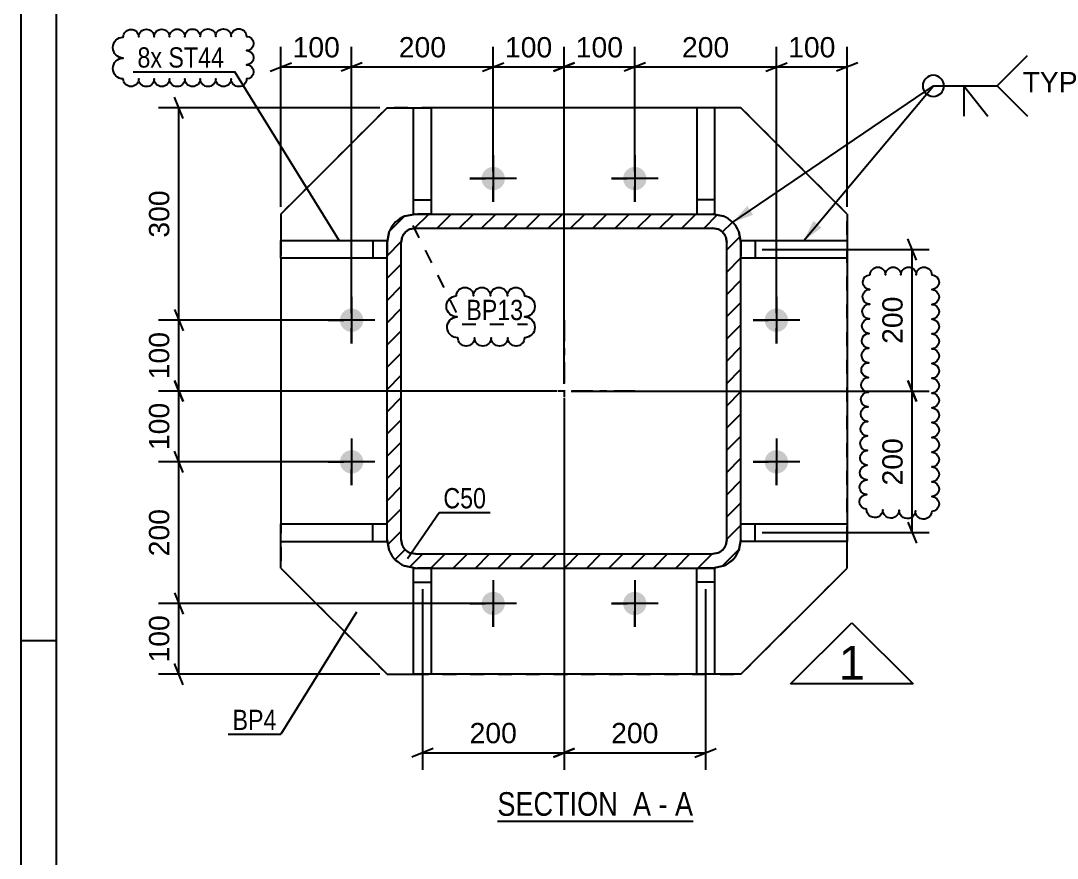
# Model space of a CAD drawing. Header units: millimetres. Extents: x 0 to 841, y 0 to 594.
# Drawn here: x 0 to 146.4, y 118.3 to 236.6 of the extents above; entities that cross this region are included whole.
import ezdxf

# ---------------------------------------------------------------- set-up
doc = ezdxf.new("R2010")
doc.units = ezdxf.units.MM
doc.linetypes.add('DXK_LINE_DOT2', pattern=[3.9198, 1.9599, -1.9599])
doc.linetypes.add('DXK_LINE_DOT3', pattern=[5.9187, 2.979, -0.9799, 0.9799, -0.9799])
doc.styles.add('Arial', font='ARIAL.TTF', dxfattribs={"height": 0.2})
doc.styles.add('Arial Narrow', font='ARIALN.TTF', dxfattribs={"height": 0.2})

# ---------------------------------------------------------------- blocks, each defined once
blk = doc.blocks.new('Unknown-247104153-1133')
at = {"color": 5, "linetype": 'Continuous'}
for p, q in [((0, 594), (0, 0)), ((5, 589), (5, 5)), ((5, 149), (0, 149))]:
    blk.add_line(p, q, dxfattribs=at)
blk = doc.blocks.new('Unknown-247104153-13 - 4431')
at = {"color": 6, "linetype": 'Continuous'}
blk.add_line((67.33, 123.53), (94.97, 123.53), dxfattribs=at)
at = {"color": 0, "linetype": 'Continuous'}
for points in [[(85.43, 124.28), (85.43, 127.78), (67.33, 127.78), (67.33, 124.28)], [(89.04, 124.28), (89.04, 127.78), (86.48, 127.78), (86.48, 124.28)], [(91.37, 124.28), (91.37, 127.78), (90.09, 127.78), (90.09, 124.28)], [(94.97, 124.28), (94.97, 127.78), (92.42, 127.78), (92.42, 124.28)]]:
    blk.add_wipeout(points, dxfattribs=at)
at = {"color": 7, "linetype": 'Continuous', "style": 'Arial Narrow'}
for s, p in [('SECTION ', (67.33, 124.28)), ('A', (86.48, 124.28)), ('A', (92.42, 124.28)), ('-', (90.09, 124.28))]:
    blk.add_text(s, height=3.34, dxfattribs=at).set_placement(p)
blk = doc.blocks.new('Bolt-247104153-4442 - 4431')
at = {"linetype": 'Continuous'}
for points in [[(68.39, 214.27, -1), (65.09, 214.27, -1)], [(88.39, 214.27, -1), (85.09, 214.27, -1)], [(48.39, 194.27, -1), (45.09, 194.27, -1)], [(108.39, 194.27, -1), (105.09, 194.27, -1)], [(48.39, 174.27, -1), (45.09, 174.27, -1)], [(108.39, 174.27, -1), (105.09, 174.27, -1)], [(68.39, 154.27, -1), (65.09, 154.27, -1)], [(88.39, 154.27, -1), (85.09, 154.27, -1)]]:
    blk.add_hatch(color=1, dxfattribs=at).paths.add_polyline_path(points)
at = {"color": 1, "linetype": 'Continuous'}
for p, q in [((66.74, 217.57), (66.74, 210.97)), ((86.74, 217.57), (86.74, 210.97)), ((70.04, 214.27), (63.44, 214.27)), ((90.04, 214.27), (83.44, 214.27)), ((46.74, 197.57), (46.74, 190.97)), ((106.74, 197.57), (106.74, 190.97)), ((50.04, 194.27), (43.44, 194.27)), ((110.04, 194.27), (103.44, 194.27)), ((46.74, 177.57), (46.74, 170.97)), ((106.74, 177.57), (106.74, 170.97)), ((50.04, 174.27), (43.44, 174.27)), ((110.04, 174.27), (103.44, 174.27)), ((66.74, 157.57), (66.74, 150.97)), ((86.74, 157.57), (86.74, 150.97)), ((70.04, 154.27), (63.44, 154.27)), ((90.04, 154.27), (83.44, 154.27))]:
    blk.add_line(p, q, dxfattribs=at)
blk = doc.blocks.new('Part-247104153-4459 - 4431')
at = {"linetype": 'Continuous'}
h = blk.add_hatch(dxfattribs=at)
h.set_pattern_fill('', scale=0.7, style=0, pattern_type=0)
h.set_pattern_definition([(45, (54.209, 208.9633), (-1.571545, 1.571545), [])])
h.paths.add_polyline_path([(55.74, 209.27), (54.21, 208.96), (52.91, 208.1), (52.04, 206.8), (51.74, 205.27), (51.74, 163.27), (52.04, 161.74), (52.91, 160.44), (54.21, 159.57), (55.74, 159.27), (97.74, 159.27), (99.27, 159.57), (100.57, 160.44), (101.44, 161.74), (101.74, 163.27), (101.74, 205.27), (101.44, 206.8), (100.57, 208.1), (99.27, 208.96), (97.74, 209.27)])
h.paths.add_polyline_path([(98.51, 207.12), (99.15, 206.68), (99.59, 206.03), (99.74, 205.27), (99.74, 163.27), (99.59, 162.5), (99.15, 161.85), (98.51, 161.42), (97.74, 161.27), (55.74, 161.27), (54.97, 161.42), (54.33, 161.85), (53.89, 162.5), (53.74, 163.27), (53.74, 205.27), (53.89, 206.03), (54.33, 206.68), (54.97, 207.12), (55.74, 207.27), (97.74, 207.27)])
at = {"color": 7, "linetype": 'DXK_LINE_DOT2'}
for p, q in [((54.21, 208.96), (55.74, 209.27)), ((55.74, 209.27), (97.74, 209.27)), ((97.74, 209.27), (99.27, 208.96)), ((51.74, 205.27), (52.04, 206.8)), ((55.74, 207.27), (54.97, 207.12)), ((55.74, 207.27), (97.74, 207.27)), ((98.51, 207.12), (97.74, 207.27)), ((101.44, 206.8), (101.74, 205.27)), ((51.74, 163.27), (51.74, 205.27)), ((53.89, 206.03), (53.74, 205.27)), ((53.74, 163.27), (53.74, 205.27)), ((99.74, 205.27), (99.59, 206.03)), ((99.74, 163.27), (99.74, 205.27)), ((101.74, 163.27), (101.74, 205.27)), ((52.04, 161.74), (51.74, 163.27)), ((53.74, 163.27), (53.89, 162.5)), ((99.59, 162.5), (99.74, 163.27)), ((101.74, 163.27), (101.44, 161.74)), ((54.97, 161.42), (55.74, 161.27)), ((55.74, 161.27), (97.74, 161.27)), ((97.74, 161.27), (98.51, 161.42)), ((55.74, 159.27), (54.21, 159.57)), ((55.74, 159.27), (97.74, 159.27)), ((99.27, 159.57), (97.74, 159.27))]:
    blk.add_line(p, q, dxfattribs=at)
at = {"color": 2, "linetype": 'Continuous'}
for p, q in [((55.74, 209.27), (54.21, 208.96)), ((55.74, 209.27), (97.74, 209.27)), ((99.27, 208.96), (97.74, 209.27)), ((52.04, 206.8), (51.74, 205.27)), ((54.97, 207.12), (55.74, 207.27)), ((55.74, 207.27), (97.74, 207.27)), ((97.74, 207.27), (98.51, 207.12)), ((101.74, 205.27), (101.44, 206.8)), ((51.74, 163.27), (51.74, 205.27)), ((53.74, 205.27), (53.89, 206.03)), ((53.74, 163.27), (53.74, 205.27)), ((99.59, 206.03), (99.74, 205.27)), ((99.74, 163.27), (99.74, 205.27)), ((101.74, 163.27), (101.74, 205.27)), ((51.74, 163.27), (52.04, 161.74)), ((53.89, 162.5), (53.74, 163.27)), ((99.74, 163.27), (99.59, 162.5)), ((101.44, 161.74), (101.74, 163.27)), ((55.74, 161.27), (54.97, 161.42)), ((55.74, 161.27), (97.74, 161.27)), ((98.51, 161.42), (97.74, 161.27)), ((54.21, 159.57), (55.74, 159.27)), ((55.74, 159.27), (97.74, 159.27)), ((97.74, 159.27), (99.27, 159.57))]:
    blk.add_line(p, q, dxfattribs=at)
at = {"color": 7, "linetype": 'DXK_LINE_DOT3'}
for p, q in [((76.74, 194.27), (76.74, 174.27)), ((86.74, 184.27), (66.74, 184.27))]:
    blk.add_line(p, q, dxfattribs=at)
at = {"color": 7, "linetype": 'DXK_LINE_DOT2'}
for centre, radius, start, end in [((55.74, 205.27), 4, 112.5, 157.5), ((97.74, 205.27), 4, 22.5, 67.5), ((55.74, 205.27), 2, 112.5, 157.5), ((97.74, 205.27), 2, 22.5, 67.5), ((55.74, 163.27), 4, 202.5, 247.5), ((55.74, 163.27), 2, 202.5, 247.5), ((97.74, 163.27), 2, 292.5, 337.5), ((97.74, 163.27), 4, 292.5, 337.5)]:
    blk.add_arc(centre, radius, start, end, dxfattribs=at)
at = {"color": 2, "linetype": 'Continuous'}
for centre, radius, start, end in [((55.74, 205.27), 4, 112.5, 157.5), ((97.74, 205.27), 4, 22.5, 67.5), ((55.74, 205.27), 2, 112.5, 157.5), ((97.74, 205.27), 2, 22.5, 67.5), ((55.74, 163.27), 4, 202.5, 247.5), ((55.74, 163.27), 2, 202.5, 247.5), ((97.74, 163.27), 2, 292.5, 337.5), ((97.74, 163.27), 4, 292.5, 337.5)]:
    blk.add_arc(centre, radius, start, end, dxfattribs=at)
blk = doc.blocks.new('Part-247104153-24001 - 4431')
at = {"color": 2, "linetype": 'Continuous'}
for p, q in [((101.74, 165.52), (116.74, 165.52)), ((103.74, 163.02), (103.74, 165.52)), ((116.74, 165.52), (116.74, 163.02)), ((101.74, 163.02), (101.74, 163.27)), ((116.74, 163.02), (101.74, 163.02))]:
    blk.add_line(p, q, dxfattribs=at)
at = {"color": 7, "linetype": 'DXK_LINE_DOT2'}
blk.add_line((101.74, 163.27), (101.74, 165.52), dxfattribs=at)
blk = doc.blocks.new('Part-247104153-4549 - 4431')
at = {"color": 2, "linetype": 'Continuous'}
for p, q in [((36.74, 209.27), (51.74, 224.27)), ((51.74, 224.27), (55.49, 224.27)), ((95.49, 224.27), (57.99, 224.27)), ((101.74, 224.27), (97.99, 224.27)), ((116.74, 209.27), (101.74, 224.27)), ((36.74, 209.27), (36.74, 205.52)), ((116.74, 209.27), (116.74, 205.52)), ((36.74, 203.02), (36.74, 165.52)), ((116.74, 203.02), (116.74, 165.52)), ((36.74, 159.27), (36.74, 163.02)), ((116.74, 159.27), (116.74, 163.02)), ((36.74, 159.27), (51.74, 144.27)), ((101.74, 144.27), (116.74, 159.27)), ((51.74, 144.27), (55.49, 144.27)), ((95.49, 144.27), (57.99, 144.27)), ((101.74, 144.27), (97.99, 144.27))]:
    blk.add_line(p, q, dxfattribs=at)
at = {"color": 7, "linetype": 'DXK_LINE_DOT2'}
for p, q in [((55.49, 224.27), (57.99, 224.27)), ((97.99, 224.27), (95.49, 224.27)), ((36.74, 205.52), (36.74, 203.02)), ((116.74, 205.52), (116.74, 203.02)), ((36.74, 163.02), (36.74, 165.52)), ((116.74, 163.02), (116.74, 165.52)), ((55.49, 144.27), (57.99, 144.27)), ((97.99, 144.27), (95.49, 144.27))]:
    blk.add_line(p, q, dxfattribs=at)
blk = doc.blocks.new('Part-247104153-23997 - 4431')
at = {"color": 2, "linetype": 'Continuous'}
for p, q in [((55.49, 209.27), (55.49, 224.27)), ((55.49, 224.27), (57.99, 224.27)), ((57.99, 224.27), (57.99, 209.27)), ((55.49, 211.27), (57.99, 211.27)), ((55.49, 209.27), (55.74, 209.27))]:
    blk.add_line(p, q, dxfattribs=at)
at = {"color": 7, "linetype": 'DXK_LINE_DOT2'}
blk.add_line((57.99, 209.27), (55.74, 209.27), dxfattribs=at)
blk = doc.blocks.new('Part-247104153-23998 - 4431')
at = {"color": 2, "linetype": 'Continuous'}
for p, q in [((95.49, 224.27), (95.49, 209.27)), ((97.99, 224.27), (95.49, 224.27)), ((97.99, 224.27), (97.99, 209.27)), ((97.99, 211.27), (95.49, 211.27)), ((97.99, 209.27), (97.74, 209.27))]:
    blk.add_line(p, q, dxfattribs=at)
at = {"color": 7, "linetype": 'DXK_LINE_DOT2'}
blk.add_line((95.49, 209.27), (97.74, 209.27), dxfattribs=at)
blk = doc.blocks.new('Part-247104153-23999 - 4431')
at = {"color": 2, "linetype": 'Continuous'}
for p, q in [((55.49, 144.27), (55.49, 159.27)), ((55.49, 159.27), (55.74, 159.27)), ((57.99, 159.27), (57.99, 144.27)), ((55.49, 157.27), (57.99, 157.27)), ((57.99, 144.27), (55.49, 144.27))]:
    blk.add_line(p, q, dxfattribs=at)
at = {"color": 7, "linetype": 'DXK_LINE_DOT2'}
blk.add_line((57.99, 159.27), (55.74, 159.27), dxfattribs=at)
blk = doc.blocks.new('Part-247104153-24000 - 4431')
at = {"color": 2, "linetype": 'Continuous'}
for p, q in [((95.49, 144.27), (95.49, 159.27)), ((97.74, 159.27), (97.99, 159.27)), ((97.99, 159.27), (97.99, 144.27)), ((97.99, 157.27), (95.49, 157.27)), ((97.99, 144.27), (95.49, 144.27))]:
    blk.add_line(p, q, dxfattribs=at)
at = {"color": 7, "linetype": 'DXK_LINE_DOT2'}
blk.add_line((97.74, 159.27), (95.49, 159.27), dxfattribs=at)
blk = doc.blocks.new('Part-247104153-24002 - 4431')
at = {"color": 2, "linetype": 'Continuous'}
for p, q in [((101.74, 205.52), (101.74, 205.27)), ((101.74, 205.52), (116.74, 205.52)), ((103.74, 205.52), (103.74, 203.02)), ((116.74, 205.52), (116.74, 203.02)), ((116.74, 203.02), (101.74, 203.02))]:
    blk.add_line(p, q, dxfattribs=at)
at = {"color": 7, "linetype": 'DXK_LINE_DOT2'}
blk.add_line((101.74, 205.27), (101.74, 203.02), dxfattribs=at)
blk = doc.blocks.new('Part-247104153-24003 - 4431')
at = {"color": 2, "linetype": 'Continuous'}
for p, q in [((36.74, 163.02), (36.74, 165.52)), ((36.74, 165.52), (51.74, 165.52)), ((49.74, 163.02), (49.74, 165.52)), ((36.74, 163.02), (51.74, 163.02)), ((51.74, 163.02), (51.74, 163.27))]:
    blk.add_line(p, q, dxfattribs=at)
at = {"color": 7, "linetype": 'DXK_LINE_DOT2'}
blk.add_line((51.74, 163.27), (51.74, 165.52), dxfattribs=at)
blk = doc.blocks.new('Part-247104153-24004 - 4431')
at = {"color": 2, "linetype": 'Continuous'}
for p, q in [((36.74, 203.02), (36.74, 205.52)), ((36.74, 205.52), (51.74, 205.52)), ((49.74, 205.52), (49.74, 203.02)), ((51.74, 205.52), (51.74, 205.27)), ((51.74, 203.02), (36.74, 203.02))]:
    blk.add_line(p, q, dxfattribs=at)
at = {"color": 7, "linetype": 'DXK_LINE_DOT2'}
blk.add_line((51.74, 205.27), (51.74, 203.02), dxfattribs=at)
blk = doc.blocks.new('Part-247104153-37344 - 4431')
at = {"color": 7, "linetype": 'DXK_LINE_DOT2'}
for p, q in [((51.74, 224.27), (36.74, 209.27)), ((101.74, 224.27), (51.74, 224.27)), ((116.74, 209.27), (101.74, 224.27)), ((36.74, 209.27), (36.74, 159.27)), ((116.74, 159.27), (116.74, 209.27)), ((36.74, 159.27), (51.74, 144.27)), ((101.74, 144.27), (116.74, 159.27)), ((51.74, 144.27), (101.74, 144.27))]:
    blk.add_line(p, q, dxfattribs=at)
blk = doc.blocks.new('Bolt-247104153-37345 - 4431')
at = {"color": 1, "linetype": 'Continuous'}
for p, q in [((66.74, 217.57), (66.74, 215.37)), ((86.74, 217.57), (86.74, 215.37)), ((63.44, 214.27), (65.64, 214.27)), ((70.04, 214.27), (67.84, 214.27)), ((83.44, 214.27), (85.64, 214.27)), ((90.04, 214.27), (87.84, 214.27)), ((66.74, 210.97), (66.74, 213.17)), ((86.74, 210.97), (86.74, 213.17)), ((46.74, 197.57), (46.74, 195.37)), ((106.74, 197.57), (106.74, 195.37)), ((43.44, 194.27), (45.64, 194.27)), ((50.04, 194.27), (47.84, 194.27)), ((103.44, 194.27), (105.64, 194.27)), ((110.04, 194.27), (107.84, 194.27)), ((46.74, 190.97), (46.74, 193.17)), ((106.74, 190.97), (106.74, 193.17)), ((46.74, 177.57), (46.74, 175.37)), ((106.74, 177.57), (106.74, 175.37)), ((43.44, 174.27), (45.64, 174.27)), ((50.04, 174.27), (47.84, 174.27)), ((103.44, 174.27), (105.64, 174.27)), ((110.04, 174.27), (107.84, 174.27)), ((46.74, 170.97), (46.74, 173.17)), ((106.74, 170.97), (106.74, 173.17)), ((66.74, 157.57), (66.74, 155.37)), ((86.74, 157.57), (86.74, 155.37)), ((63.44, 154.27), (65.64, 154.27)), ((70.04, 154.27), (67.84, 154.27)), ((83.44, 154.27), (85.64, 154.27)), ((90.04, 154.27), (87.84, 154.27)), ((66.74, 150.97), (66.74, 153.17)), ((86.74, 150.97), (86.74, 153.17))]:
    blk.add_line(p, q, dxfattribs=at)
blk = doc.blocks.new('Cloud-247104153-43985 - 4431')
at = {"color": 96, "linetype": 'Continuous'}
blk.add_lwpolyline([(119.98, 200.68, -1), (122.15, 200.68, -1), (124.33, 200.68, -1), (126.5, 200.68, -1), (128.68, 200.68, -1), (128.68, 198.6, -1), (128.68, 196.51, -1), (128.68, 194.42, -1), (128.68, 192.33, -1), (128.68, 190.25, -1), (128.68, 188.16, -1), (128.68, 186.07, -1), (128.68, 183.98, -1), (128.68, 181.9, -1), (128.68, 179.81, -1), (128.68, 177.72, -1), (128.68, 175.63, -1), (128.68, 173.55, -1), (128.68, 171.46, -1), (128.68, 169.37, -1), (128.68, 167.28, -1), (126.38, 167.36, -1), (124.08, 167.43, -1), (121.78, 167.5, -1), (119.48, 167.58, -1), (119.51, 169.65, -1), (119.54, 171.72, -1), (119.57, 173.79, -1), (119.6, 175.85, -1), (119.63, 177.92, -1), (119.67, 179.99, -1), (119.7, 182.06, -1), (119.73, 184.13, -1), (119.76, 186.2, -1), (119.79, 188.27, -1), (119.82, 190.34, -1), (119.85, 192.41, -1), (119.88, 194.48, -1), (119.92, 196.55, -1), (119.95, 198.62, -1), (119.98, 200.68)], format="xyb", close=True, dxfattribs=at)
blk = doc.blocks.new('Cloud-247104153-43990 - 4431')
at = {"color": 96, "linetype": 'Continuous'}
blk.add_lwpolyline([(14.49, 228.35, -1), (14.49, 231.3, -1), (14.49, 234.25, -1), (16.66, 234.27, -1), (18.84, 234.28, -1), (21.01, 234.29, -1), (23.19, 234.3, -1), (25.36, 234.32, -1), (27.54, 234.33, -1), (29.71, 234.34, -1), (31.89, 234.35, -1), (31.89, 232.35, -1), (31.89, 230.35, -1), (31.89, 228.35, -1), (29.71, 228.35, -1), (27.54, 228.35, -1), (25.36, 228.35, -1), (23.19, 228.35, -1), (21.01, 228.35, -1), (18.84, 228.35, -1), (16.66, 228.35, -1), (14.49, 228.35)], format="xyb", close=True, dxfattribs=at)
blk = doc.blocks.new('Cloud-247104153-43994 - 4431')
at = {"color": 96, "linetype": 'Continuous'}
blk.add_lwpolyline([(61.55, 197.7, -1), (63.95, 197.7, -1), (66.35, 197.7, -1), (68.75, 197.7, -1), (71.15, 197.7, -1), (71.15, 194.75, -1), (71.15, 191.8, -1), (68.8, 191.8, -1), (66.45, 191.8, -1), (64.1, 191.8, -1), (61.75, 191.8, -1), (61.65, 194.75, -1), (61.55, 197.7)], format="xyb", close=True, dxfattribs=at)
blk = doc.blocks.new('StraightDimension-247104153-30802 - 4431')
at = {"color": 7, "linetype": 'Continuous'}
for p, q in [((46.74, 195.27), (46.74, 232.89)), ((66.74, 215.27), (66.74, 232.89)), ((48.24, 230.64), (45.24, 229.44)), ((46.74, 230.04), (66.74, 230.04)), ((65.24, 229.44), (68.24, 230.64))]:
    blk.add_line(p, q, dxfattribs=at)
at = {"color": 0}
blk.add_wipeout([(60.68, 230.79), (60.68, 234.99), (52.8, 234.99), (52.8, 230.79)], dxfattribs=at)
at = {"color": 3, "style": 'Arial'}
blk.add_text('200', height=2.865, dxfattribs=at).set_placement((53.4, 231.39))
blk = doc.blocks.new('StraightDimension-247104153-30800 - 4431')
at = {"color": 7, "linetype": 'Continuous'}
for p, q in [((76.74, 185.27), (76.74, 232.89)), ((86.74, 215.27), (86.74, 232.89)), ((75.24, 229.44), (78.24, 230.64)), ((76.74, 230.04), (86.74, 230.04)), ((88.24, 230.64), (85.24, 229.44))]:
    blk.add_line(p, q, dxfattribs=at)
at = {"color": 0}
blk.add_wipeout([(85.68, 230.79), (85.68, 234.99), (77.8, 234.99), (77.8, 230.79)], dxfattribs=at)
at = {"color": 3, "style": 'Arial'}
blk.add_text('100', height=2.865, dxfattribs=at).set_placement((78.4, 231.39))
blk = doc.blocks.new('StraightDimension-247104153-30906 - 4431')
at = {"color": 7, "linetype": 'Continuous'}
for p, q in [((76.74, 183.27), (76.74, 130.78)), ((96.74, 156.27), (96.74, 130.78)), ((78.24, 133.78), (75.24, 132.58)), ((95.24, 132.58), (98.24, 133.78)), ((76.74, 133.18), (96.74, 133.18))]:
    blk.add_line(p, q, dxfattribs=at)
at = {"color": 0}
blk.add_wipeout([(90.68, 133.93), (90.68, 138.13), (82.8, 138.13), (82.8, 133.93)], dxfattribs=at)
at = {"color": 3, "style": 'Arial'}
blk.add_text('200', height=2.865, dxfattribs=at).set_placement((83.4, 134.53))
blk = doc.blocks.new('StraightDimension-247104153-30921 - 4431')
at = {"color": 7, "linetype": 'Continuous'}
for p, q in [((126.52, 202.77), (125.32, 205.77)), ((104.74, 204.27), (128.32, 204.27)), ((125.92, 184.27), (125.92, 204.27)), ((125.32, 185.77), (126.52, 182.77)), ((77.74, 184.27), (128.32, 184.27))]:
    blk.add_line(p, q, dxfattribs=at)
at = {"color": 0}
blk.add_wipeout([(125.17, 198.2), (120.97, 198.2), (120.97, 190.33), (125.17, 190.33)], dxfattribs=at)
at = {"color": 3, "style": 'Arial'}
blk.add_text('200', height=2.865, rotation=90.0002, dxfattribs=at).set_placement((124.57, 190.93))
blk = doc.blocks.new('StraightDimension-247104153-30857 - 4431')
at = {"color": 7, "linetype": 'Continuous'}
for p, q in [((22.93, 222.77), (21.73, 225.77)), ((50.74, 224.27), (19.48, 224.27)), ((22.33, 194.27), (22.33, 224.27)), ((21.73, 195.77), (22.93, 192.77)), ((45.74, 194.27), (19.48, 194.27))]:
    blk.add_line(p, q, dxfattribs=at)
at = {"color": 0}
blk.add_wipeout([(21.58, 213.2), (17.38, 213.2), (17.38, 205.33), (21.58, 205.33)], dxfattribs=at)
at = {"color": 3, "style": 'Arial'}
blk.add_text('300', height=2.865, rotation=90.0002, dxfattribs=at).set_placement((20.98, 205.93))
blk = doc.blocks.new('StraightDimension-247104153-30907 - 4431')
at = {"color": 7, "linetype": 'Continuous'}
for p, q in [((76.74, 183.27), (76.74, 130.78)), ((56.74, 156.27), (56.74, 130.78)), ((58.24, 133.78), (55.24, 132.58)), ((75.24, 132.58), (78.24, 133.78)), ((56.74, 133.18), (76.74, 133.18))]:
    blk.add_line(p, q, dxfattribs=at)
at = {"color": 0}
blk.add_wipeout([(70.68, 133.93), (70.68, 138.13), (62.8, 138.13), (62.8, 133.93)], dxfattribs=at)
at = {"color": 3, "style": 'Arial'}
blk.add_text('200', height=2.865, dxfattribs=at).set_placement((63.4, 134.53))
blk = doc.blocks.new('StraightDimension-247104153-30799 - 4431')
at = {"color": 7, "linetype": 'Continuous'}
for p, q in [((86.74, 215.27), (86.74, 232.89)), ((106.74, 195.27), (106.74, 232.89)), ((88.24, 230.64), (85.24, 229.44)), ((86.74, 230.04), (106.74, 230.04)), ((105.24, 229.44), (108.24, 230.64))]:
    blk.add_line(p, q, dxfattribs=at)
at = {"color": 0}
blk.add_wipeout([(100.68, 230.79), (100.68, 234.99), (92.8, 234.99), (92.8, 230.79)], dxfattribs=at)
at = {"color": 3, "style": 'Arial'}
blk.add_text('200', height=2.865, dxfattribs=at).set_placement((93.4, 231.39))
blk = doc.blocks.new('StraightDimension-247104153-30798 - 4431')
at = {"color": 7, "linetype": 'Continuous'}
for p, q in [((106.74, 195.27), (106.74, 232.89)), ((116.74, 210.27), (116.74, 232.89)), ((105.24, 229.44), (108.24, 230.64)), ((106.74, 230.04), (116.74, 230.04)), ((118.24, 230.64), (115.24, 229.44))]:
    blk.add_line(p, q, dxfattribs=at)
at = {"color": 0}
blk.add_wipeout([(115.68, 230.79), (115.68, 234.99), (107.8, 234.99), (107.8, 230.79)], dxfattribs=at)
at = {"color": 3, "style": 'Arial'}
blk.add_text('100', height=2.865, dxfattribs=at).set_placement((108.4, 231.39))
blk = doc.blocks.new('StraightDimension-247104153-30801 - 4431')
at = {"color": 7, "linetype": 'Continuous'}
for p, q in [((66.74, 215.27), (66.74, 232.89)), ((76.74, 185.27), (76.74, 232.89)), ((65.24, 229.44), (68.24, 230.64)), ((66.74, 230.04), (76.74, 230.04)), ((78.24, 230.64), (75.24, 229.44))]:
    blk.add_line(p, q, dxfattribs=at)
at = {"color": 0}
blk.add_wipeout([(75.68, 230.79), (75.68, 234.99), (67.8, 234.99), (67.8, 230.79)], dxfattribs=at)
at = {"color": 3, "style": 'Arial'}
blk.add_text('100', height=2.865, dxfattribs=at).set_placement((68.4, 231.39))
blk = doc.blocks.new('StraightDimension-247104153-30803 - 4431')
at = {"color": 7, "linetype": 'Continuous'}
for p, q in [((36.74, 210.27), (36.74, 232.89)), ((46.74, 195.27), (46.74, 232.89)), ((35.24, 229.44), (38.24, 230.64)), ((36.74, 230.04), (46.74, 230.04)), ((48.24, 230.64), (45.24, 229.44))]:
    blk.add_line(p, q, dxfattribs=at)
at = {"color": 0}
blk.add_wipeout([(45.68, 230.79), (45.68, 234.99), (37.8, 234.99), (37.8, 230.79)], dxfattribs=at)
at = {"color": 3, "style": 'Arial'}
blk.add_text('100', height=2.865, dxfattribs=at).set_placement((38.4, 231.39))
blk = doc.blocks.new('StraightDimension-247104153-30922 - 4431')
at = {"color": 7, "linetype": 'Continuous'}
for p, q in [((126.52, 182.77), (125.32, 185.77)), ((77.74, 184.27), (128.32, 184.27)), ((125.92, 164.27), (125.92, 184.27)), ((125.32, 165.77), (126.52, 162.77)), ((104.74, 164.27), (128.32, 164.27))]:
    blk.add_line(p, q, dxfattribs=at)
at = {"color": 0}
blk.add_wipeout([(125.17, 178.2), (120.97, 178.2), (120.97, 170.33), (125.17, 170.33)], dxfattribs=at)
at = {"color": 3, "style": 'Arial'}
blk.add_text('200', height=2.865, rotation=90.0002, dxfattribs=at).set_placement((124.57, 170.93))
blk = doc.blocks.new('StraightDimension-247104153-30858 - 4431')
at = {"color": 7, "linetype": 'Continuous'}
for p, q in [((21.73, 195.77), (22.93, 192.77)), ((45.74, 194.27), (19.48, 194.27)), ((22.33, 184.27), (22.33, 194.27)), ((22.93, 182.77), (21.73, 185.77)), ((75.74, 184.27), (19.48, 184.27))]:
    blk.add_line(p, q, dxfattribs=at)
at = {"color": 0}
blk.add_wipeout([(21.58, 193.2), (17.38, 193.2), (17.38, 185.33), (21.58, 185.33)], dxfattribs=at)
at = {"color": 3, "style": 'Arial'}
blk.add_text('100', height=2.865, rotation=90.0002, dxfattribs=at).set_placement((20.98, 185.93))
blk = doc.blocks.new('StraightDimension-247104153-30859 - 4431')
at = {"color": 7, "linetype": 'Continuous'}
for p, q in [((21.73, 185.77), (22.93, 182.77)), ((75.74, 184.27), (19.48, 184.27)), ((22.33, 174.27), (22.33, 184.27)), ((22.93, 172.77), (21.73, 175.77)), ((45.74, 174.27), (19.48, 174.27))]:
    blk.add_line(p, q, dxfattribs=at)
at = {"color": 0}
blk.add_wipeout([(21.58, 183.2), (17.38, 183.2), (17.38, 175.33), (21.58, 175.33)], dxfattribs=at)
at = {"color": 3, "style": 'Arial'}
blk.add_text('100', height=2.865, rotation=90.0002, dxfattribs=at).set_placement((20.98, 175.93))
blk = doc.blocks.new('StraightDimension-247104153-30860 - 4431')
at = {"color": 7, "linetype": 'Continuous'}
for p, q in [((22.93, 172.77), (21.73, 175.77)), ((45.74, 174.27), (19.48, 174.27)), ((22.33, 154.27), (22.33, 174.27)), ((21.73, 155.77), (22.93, 152.77)), ((65.74, 154.27), (19.48, 154.27))]:
    blk.add_line(p, q, dxfattribs=at)
at = {"color": 0}
blk.add_wipeout([(21.58, 168.2), (17.38, 168.2), (17.38, 160.33), (21.58, 160.33)], dxfattribs=at)
at = {"color": 3, "style": 'Arial'}
blk.add_text('200', height=2.865, rotation=90.0002, dxfattribs=at).set_placement((20.98, 160.93))
blk = doc.blocks.new('StraightDimension-247104153-30861 - 4431')
at = {"color": 7, "linetype": 'Continuous'}
for p, q in [((21.73, 155.77), (22.93, 152.77)), ((65.74, 154.27), (19.48, 154.27)), ((22.33, 144.27), (22.33, 154.27)), ((22.93, 142.77), (21.73, 145.77)), ((50.74, 144.27), (19.48, 144.27))]:
    blk.add_line(p, q, dxfattribs=at)
at = {"color": 0}
blk.add_wipeout([(21.58, 153.2), (17.38, 153.2), (17.38, 145.33), (21.58, 145.33)], dxfattribs=at)
at = {"color": 3, "style": 'Arial'}
blk.add_text('100', height=2.865, rotation=90.0002, dxfattribs=at).set_placement((20.98, 145.93))
blk = doc.blocks.new('Mark-247104153-4545 - 4431')
at = {"color": 0}
blk.add_wipeout([(36.14, 136.39), (36.14, 139.39), (29.92, 139.39), (29.92, 136.39)], dxfattribs=at)
blk.add_wipeout([(36.14, 136.39), (36.14, 139.39), (29.92, 139.39), (29.92, 136.39)], dxfattribs=at)
at = {"color": 30, "linetype": 'Continuous'}
for p in [(47.43, 153.06), (29.32, 135.79)]:
    blk.add_line(p, (36.74, 135.79), dxfattribs=at)
at = {"color": 3, "style": 'Arial Narrow'}
blk.add_text('BP4', height=2.863, dxfattribs=at).set_placement((29.92, 136.39))
blk = doc.blocks.new('Mark-247104153-4455 - 4431')
at = {"color": 0}
blk.add_wipeout([(65.73, 167.7), (65.73, 170.7), (59.7, 170.7), (59.7, 167.7)], dxfattribs=at)
blk.add_wipeout([(65.73, 167.7), (65.73, 170.7), (59.7, 170.7), (59.7, 167.7)], dxfattribs=at)
at = {"color": 30, "linetype": 'Continuous'}
for p, q in [((54.64, 160.63), (59.1, 167.1)), ((59.1, 167.1), (66.33, 167.1))]:
    blk.add_line(p, q, dxfattribs=at)
at = {"color": 3, "style": 'Arial Narrow'}
blk.add_text('C50', height=2.863, dxfattribs=at).set_placement((59.7, 167.7))
blk = doc.blocks.new('WeldMark-247104153-41815 - 4431')
at = {"linetype": 'Continuous'}
for points in [[(103.47, 209.16), (100.57, 208.1), (102.63, 210.4)], [(113.12, 207.34), (110.62, 205.52), (111.97, 208.3)]]:
    blk.add_hatch(color=30, dxfattribs=at).paths.add_polyline_path(points)
at = {"color": 30, "linetype": 'Continuous'}
for p, q in [((100.57, 208.1), (128.91, 227.37)), ((110.62, 205.52), (128.91, 227.37)), ((128.91, 227.37), (137.91, 227.37))]:
    blk.add_line(p, q, dxfattribs=at)
at = {"color": 3, "linetype": 'Continuous'}
for q in [(136.62, 223.09), (133.2, 223.09)]:
    blk.add_line((133.2, 227.37), q, dxfattribs=at)
for start, end in [(90, 270), (270, 90)]:
    blk.add_arc((128.91, 227.37), 1.5, start, end, dxfattribs=at)
at = {"color": 0, "linetype": 'Continuous'}
blk.add_wipeout([(149.29, 226.47), (149.29, 229.47), (141.51, 229.47), (141.51, 226.47)], dxfattribs=at)
blk.add_wipeout([(149.29, 226.47), (149.29, 229.47), (141.51, 229.47), (141.51, 226.47)], dxfattribs=at)
at = {"color": 3, "linetype": 'Continuous'}
for q in [(142.2, 231.66), (142.2, 223.09)]:
    blk.add_line((137.91, 227.37), q, dxfattribs=at)
at = {"color": 3, "linetype": 'Continuous', "style": 'Arial'}
blk.add_text('TYP', height=2.865, dxfattribs=at).set_placement((141.51, 226.47))
blk = doc.blocks.new('MarkSet-247104153-30971 - 4431')
at = {"color": 30, "linetype": 'Continuous'}
blk.add_line((45, 205.52), (30.22, 229.35), dxfattribs=at)
at = {"color": 0}
for points in [[(19.96, 229.95), (19.96, 232.95), (16.49, 232.95), (16.49, 229.95)], [(28.72, 229.95), (28.72, 232.95), (20.86, 232.95), (20.86, 229.95)]]:
    blk.add_wipeout(points, dxfattribs=at)
for points in [[(19.96, 229.95), (19.96, 232.95), (16.49, 232.95), (16.49, 229.95)], [(28.72, 229.95), (28.72, 232.95), (20.86, 232.95), (20.86, 229.95)]]:
    blk.add_wipeout(points, dxfattribs=at)
at = {"color": 30, "linetype": 'Continuous'}
blk.add_line((15.89, 229.35), (30.22, 229.35), dxfattribs=at)
at = {"color": 3, "style": 'Arial Narrow'}
for s, p in [('8x', (16.49, 229.95)), ('ST44', (20.86, 229.95))]:
    blk.add_text(s, height=2.863, dxfattribs=at).set_placement(p)
blk = doc.blocks.new('Mark-247104153-37359 - 4431')
at = {"color": 0}
blk.add_wipeout([(70.98, 194.29), (70.98, 197.29), (62.94, 197.29), (62.94, 194.29)], dxfattribs=at)
blk.add_wipeout([(70.98, 194.29), (70.98, 197.29), (62.94, 197.29), (62.94, 194.29)], dxfattribs=at)
at = {"color": 30, "linetype": 'DXK_LINE_DOT2'}
for p, q in [((55.38, 207.66), (62.34, 193.69)), ((62.34, 193.69), (71.58, 193.69))]:
    blk.add_line(p, q, dxfattribs=at)
at = {"color": 3, "style": 'Arial Narrow'}
blk.add_text('BP13', height=2.863, dxfattribs=at).set_placement((62.94, 194.29))
blk = doc.blocks.new('Text-247104153-43998 - 4431')
at = {"color": 0, "linetype": 'Continuous'}
blk.add_wipeout([(119.24, 143.5), (119.24, 148.5), (115.54, 148.5), (115.54, 143.5)], dxfattribs=at)
at = {"color": 3, "linetype": 'Continuous'}
for p, q in [((108.74, 142.9), (117.39, 151.55)), ((117.39, 151.55), (126.04, 142.9)), ((126.04, 142.9), (108.74, 142.9))]:
    blk.add_line(p, q, dxfattribs=at)
at = {"color": 7, "linetype": 'Continuous', "style": 'Arial'}
blk.add_text('1', height=4.78, dxfattribs=at).set_placement((115.54, 143.5))

msp = doc.modelspace()

# ---------------------------------------------------------------- block references
for name in ['Unknown-247104153-1133', 'Cloud-247104153-43990 - 4431', 'Part-247104153-4549 - 4431', 'Part-247104153-37344 - 4431', 'Part-247104153-23997 - 4431', 'Part-247104153-23998 - 4431', 'Bolt-247104153-4442 - 4431', 'Bolt-247104153-37345 - 4431', 'Part-247104153-4459 - 4431', 'Part-247104153-24004 - 4431', 'Part-247104153-24002 - 4431', 'Cloud-247104153-43985 - 4431', 'Cloud-247104153-43994 - 4431', 'Part-247104153-24003 - 4431', 'Part-247104153-24001 - 4431', 'Part-247104153-23999 - 4431', 'Part-247104153-24000 - 4431']:
    msp.add_blockref(name, (0, 0))

# ---------------------------------------------------------------- next in the draw order: block references
for name in ['StraightDimension-247104153-30802 - 4431', 'StraightDimension-247104153-30800 - 4431', 'StraightDimension-247104153-30906 - 4431', 'Text-247104153-43998 - 4431', 'Unknown-247104153-13 - 4431']:
    msp.add_blockref(name, (0, 0))

# ---------------------------------------------------------------- next in the draw order: block references
for name in ['StraightDimension-247104153-30857 - 4431', 'StraightDimension-247104153-30921 - 4431']:
    msp.add_blockref(name, (0, 0))

# ---------------------------------------------------------------- next in the draw order: block references
for name in ['StraightDimension-247104153-30803 - 4431', 'StraightDimension-247104153-30801 - 4431', 'StraightDimension-247104153-30799 - 4431', 'StraightDimension-247104153-30907 - 4431']:
    msp.add_blockref(name, (0, 0))

# ---------------------------------------------------------------- next in the draw order: block references
for name in ['StraightDimension-247104153-30798 - 4431', 'MarkSet-247104153-30971 - 4431', 'StraightDimension-247104153-30858 - 4431', 'StraightDimension-247104153-30922 - 4431']:
    msp.add_blockref(name, (0, 0))

# ---------------------------------------------------------------- next in the draw order: block references
for name in ['WeldMark-247104153-41815 - 4431', 'Mark-247104153-37359 - 4431', 'StraightDimension-247104153-30859 - 4431']:
    msp.add_blockref(name, (0, 0))

# ---------------------------------------------------------------- next in the draw order: block references
msp.add_blockref('StraightDimension-247104153-30860 - 4431', (0, 0))

# ---------------------------------------------------------------- next in the draw order: block references
for name in ['Mark-247104153-4455 - 4431', 'StraightDimension-247104153-30861 - 4431']:
    msp.add_blockref(name, (0, 0))

# ---------------------------------------------------------------- next in the draw order: block references
msp.add_blockref('Mark-247104153-4545 - 4431', (0, 0))

doc.saveas('drawing.dxf')
